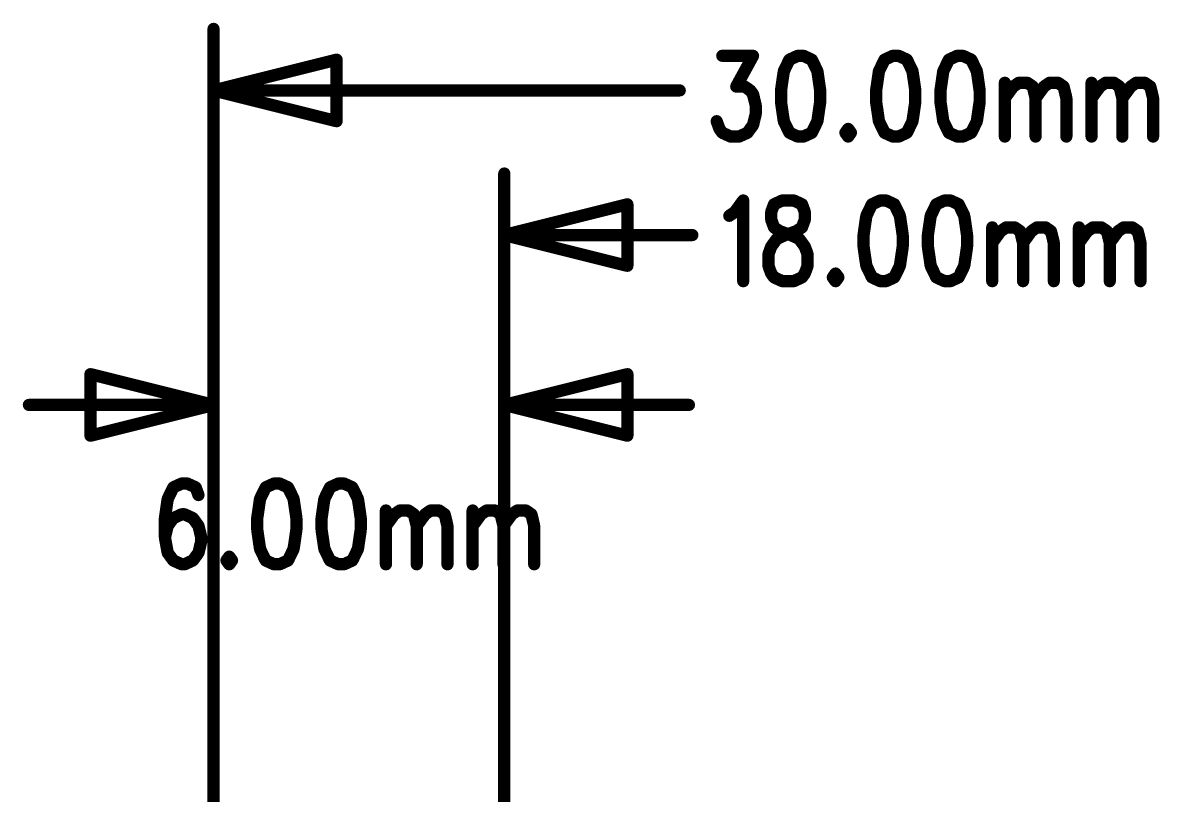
# Model space of a CAD drawing. Header units: millimetres. Extents: x 19.53 to 21.81, y 15.71 to 18.76.
# Drawn here: x 19.53 to 20.453, y 18.127 to 18.755 of the extents above; entities that cross this region are included whole.
import ezdxf

# ---------------------------------------------------------------- set-up
doc = ezdxf.new("R2010")
doc.units = ezdxf.units.MM
doc.layers.get('0').update_dxf_attribs({"linetype": 'CONTINUOUS', "lineweight": 0})
doc.layers.add('04_BOT_PHO', color=90, linetype='CONTINUOUS', lineweight=0)

# ---------------------------------------------------------------- blocks, each defined once
blk = doc.blocks.new('ROUND_5')
h = blk.add_hatch(color=256)
edge = h.paths.add_edge_path(flags=0)
edge.add_arc((0, 0), 0.005, 0, 360)

msp = doc.modelspace()

# ---------------------------------------------------------------- linework, layer by layer
at = {"layer": '04_BOT_PHO', "lineweight": 211, "const_width": 0.01}
for points in [[(19.68504, 15.79803), (19.68504, 18.75003)], [(19.68504, 18.70003), (19.78504, 18.72503)], [(19.78504, 18.72503), (19.78504, 18.67503)], [(20.09832, 18.72816), (20.12332, 18.72816)], [(20.12332, 18.72816), (20.10968, 18.70316)], [(20.15286, 18.72503), (20.14832, 18.71566)], [(20.15968, 18.72816), (20.15286, 18.72503)], [(20.16423, 18.72816), (20.15968, 18.72816)], [(20.17105, 18.72503), (20.16423, 18.72816)], [(20.17559, 18.71566), (20.17105, 18.72503)], [(20.23014, 18.72503), (20.22559, 18.71566)], [(20.23695, 18.72816), (20.23014, 18.72503)], [(20.2415, 18.72816), (20.23695, 18.72816)], [(20.24832, 18.72503), (20.2415, 18.72816)], [(20.25286, 18.71566), (20.24832, 18.72503)], [(20.28241, 18.72503), (20.27786, 18.71566)], [(20.28923, 18.72816), (20.28241, 18.72503)], [(20.29377, 18.72816), (20.28923, 18.72816)], [(20.30059, 18.72503), (20.29377, 18.72816)], [(20.30514, 18.71566), (20.30059, 18.72503)], [(20.14832, 18.71566), (20.14605, 18.70003)], [(20.17786, 18.70003), (20.17559, 18.71566)], [(20.22559, 18.71566), (20.22332, 18.70003)], [(20.25514, 18.70003), (20.25286, 18.71566)], [(20.27786, 18.71566), (20.27559, 18.70003)], [(20.30741, 18.70003), (20.30514, 18.71566)], [(20.10968, 18.70316), (20.1165, 18.70316)], [(20.1165, 18.70316), (20.12105, 18.70003)], [(20.32786, 18.70628), (20.32786, 18.66253)], [(20.32786, 18.69378), (20.33468, 18.70316)], [(20.33468, 18.70316), (20.33923, 18.70628)], [(20.33923, 18.70628), (20.34605, 18.70628)], [(20.34605, 18.70628), (20.35059, 18.70316)], [(20.35059, 18.70316), (20.35286, 18.69378)], [(20.35286, 18.69378), (20.35968, 18.70316)], [(20.35968, 18.70316), (20.36423, 18.70628)], [(20.36423, 18.70628), (20.37105, 18.70628)], [(20.37105, 18.70628), (20.37559, 18.70316)], [(20.37559, 18.70316), (20.37786, 18.69378)], [(20.39832, 18.70628), (20.39832, 18.66253)], [(20.39832, 18.69378), (20.40514, 18.70316)], [(20.40514, 18.70316), (20.40968, 18.70628)], [(20.40968, 18.70628), (20.4165, 18.70628)], [(20.4165, 18.70628), (20.42105, 18.70316)], [(20.42105, 18.70316), (20.42332, 18.69378)], [(20.42332, 18.69378), (20.43014, 18.70316)], [(20.43014, 18.70316), (20.43468, 18.70628)], [(20.43468, 18.70628), (20.4415, 18.70628)], [(20.4415, 18.70628), (20.44605, 18.70316)], [(20.44605, 18.70316), (20.44832, 18.69378)], [(19.68504, 18.70003), (20.06377, 18.70003)], [(19.78504, 18.67503), (19.68504, 18.70003)], [(20.12105, 18.70003), (20.12332, 18.69691)], [(20.12332, 18.69691), (20.12559, 18.68753)], [(20.14605, 18.70003), (20.14605, 18.69066)], [(20.17786, 18.69066), (20.17786, 18.70003)], [(20.22332, 18.70003), (20.22332, 18.69066)], [(20.25514, 18.69066), (20.25514, 18.70003)], [(20.27559, 18.70003), (20.27559, 18.69066)], [(20.30741, 18.69066), (20.30741, 18.70003)], [(20.35286, 18.69378), (20.35286, 18.66253)], [(20.37786, 18.69378), (20.37786, 18.66253)], [(20.42332, 18.69378), (20.42332, 18.66253)], [(20.44832, 18.69378), (20.44832, 18.66253)], [(20.12559, 18.68753), (20.12559, 18.68128)], [(20.14605, 18.69066), (20.14832, 18.67503)], [(20.17559, 18.67503), (20.17786, 18.69066)], [(20.22332, 18.69066), (20.22559, 18.67503)], [(20.25286, 18.67503), (20.25514, 18.69066)], [(20.27559, 18.69066), (20.27786, 18.67503)], [(20.30514, 18.67503), (20.30741, 18.69066)], [(20.09605, 18.66878), (20.09377, 18.67503)], [(20.12559, 18.68128), (20.12332, 18.67191)], [(20.14832, 18.67503), (20.15286, 18.66566)], [(20.17105, 18.66566), (20.17559, 18.67503)], [(20.22559, 18.67503), (20.23014, 18.66566)], [(20.24832, 18.66566), (20.25286, 18.67503)], [(20.27786, 18.67503), (20.28241, 18.66566)], [(20.30059, 18.66566), (20.30514, 18.67503)], [(20.09832, 18.66566), (20.09605, 18.66878)], [(20.10514, 18.66253), (20.09832, 18.66566)], [(20.11877, 18.66566), (20.11195, 18.66253)], [(20.12332, 18.67191), (20.11877, 18.66566)], [(20.15286, 18.66566), (20.15968, 18.66253)], [(20.16423, 18.66253), (20.17105, 18.66566)], [(20.20059, 18.66878), (20.19832, 18.66566)], [(20.19832, 18.66566), (20.20059, 18.66253)], [(20.20286, 18.66566), (20.20059, 18.66878)], [(20.20059, 18.66253), (20.20286, 18.66566)], [(20.23014, 18.66566), (20.23695, 18.66253)], [(20.2415, 18.66253), (20.24832, 18.66566)], [(20.28241, 18.66566), (20.28923, 18.66253)], [(20.29377, 18.66253), (20.30059, 18.66566)], [(20.11195, 18.66253), (20.10514, 18.66253)], [(20.15968, 18.66253), (20.16423, 18.66253)], [(20.23695, 18.66253), (20.2415, 18.66253)], [(20.28923, 18.66253), (20.29377, 18.66253)], [(19.92126, 17.90827), (19.92126, 18.63253)], [(20.10855, 18.60128), (20.11536, 18.61066)], [(20.11536, 18.61066), (20.11536, 18.54503)], [(20.14718, 18.61066), (20.14036, 18.60753)], [(20.15627, 18.61066), (20.14718, 18.61066)], [(20.16309, 18.60753), (20.15627, 18.61066)], [(20.22673, 18.61066), (20.21991, 18.60753)], [(20.23127, 18.61066), (20.22673, 18.61066)], [(20.23809, 18.60753), (20.23127, 18.61066)], [(20.279, 18.61066), (20.27218, 18.60753)], [(20.28355, 18.61066), (20.279, 18.61066)], [(20.29036, 18.60753), (20.28355, 18.61066)], [(19.92126, 18.58253), (20.02126, 18.60753)], [(20.02126, 18.60753), (20.02126, 18.55753)], [(20.104, 18.59816), (20.10855, 18.60128)], [(20.14036, 18.60753), (20.13809, 18.60128)], [(20.13809, 18.60128), (20.13809, 18.59503)], [(20.16536, 18.60128), (20.16309, 18.60753)], [(20.16536, 18.59503), (20.16536, 18.60128)], [(20.21991, 18.60753), (20.21536, 18.59816)], [(20.24264, 18.59816), (20.23809, 18.60753)], [(20.27218, 18.60753), (20.26764, 18.59816)], [(20.29491, 18.59816), (20.29036, 18.60753)], [(20.13809, 18.59503), (20.14036, 18.58878)], [(20.16309, 18.58878), (20.16536, 18.59503)], [(20.21536, 18.59816), (20.21309, 18.58253)], [(20.24491, 18.58253), (20.24264, 18.59816)], [(20.26764, 18.59816), (20.26536, 18.58253)], [(20.29718, 18.58253), (20.29491, 18.59816)], [(19.92126, 18.58253), (20.074, 18.58253)], [(20.02126, 18.55753), (19.92126, 18.58253)], [(20.14036, 18.58878), (20.14491, 18.58566)], [(20.14264, 18.57941), (20.14945, 18.58253)], [(20.14491, 18.58566), (20.154, 18.58253)], [(20.14945, 18.58253), (20.15855, 18.58566)], [(20.154, 18.58253), (20.16082, 18.57941)], [(20.15855, 18.58566), (20.16309, 18.58878)], [(20.21309, 18.58253), (20.21309, 18.57316)], [(20.24491, 18.57316), (20.24491, 18.58253)], [(20.26536, 18.58253), (20.26536, 18.57316)], [(20.29718, 18.57316), (20.29718, 18.58253)], [(20.31764, 18.58878), (20.31764, 18.54503)], [(20.31764, 18.57628), (20.32445, 18.58566)], [(20.32445, 18.58566), (20.329, 18.58878)], [(20.329, 18.58878), (20.33582, 18.58878)], [(20.33582, 18.58878), (20.34036, 18.58566)], [(20.34036, 18.58566), (20.34264, 18.57628)], [(20.34264, 18.57628), (20.34945, 18.58566)], [(20.34945, 18.58566), (20.354, 18.58878)], [(20.354, 18.58878), (20.36082, 18.58878)], [(20.36082, 18.58878), (20.36536, 18.58566)], [(20.36536, 18.58566), (20.36764, 18.57628)], [(20.38809, 18.58878), (20.38809, 18.54503)], [(20.38809, 18.57628), (20.39491, 18.58566)], [(20.39491, 18.58566), (20.39945, 18.58878)], [(20.39945, 18.58878), (20.40627, 18.58878)], [(20.40627, 18.58878), (20.41082, 18.58566)], [(20.41082, 18.58566), (20.41309, 18.57628)], [(20.41309, 18.57628), (20.41991, 18.58566)], [(20.41991, 18.58566), (20.42445, 18.58878)], [(20.42445, 18.58878), (20.43127, 18.58878)], [(20.43127, 18.58878), (20.43582, 18.58566)], [(20.43582, 18.58566), (20.43809, 18.57628)], [(20.13582, 18.56691), (20.13809, 18.57316)], [(20.13809, 18.57316), (20.14264, 18.57941)], [(20.16082, 18.57941), (20.16536, 18.57316)], [(20.16536, 18.57316), (20.16764, 18.56691)], [(20.21309, 18.57316), (20.21536, 18.55753)], [(20.24264, 18.55753), (20.24491, 18.57316)], [(20.26536, 18.57316), (20.26764, 18.55753)], [(20.29491, 18.55753), (20.29718, 18.57316)], [(20.34264, 18.57628), (20.34264, 18.54503)], [(20.36764, 18.57628), (20.36764, 18.54503)], [(20.41309, 18.57628), (20.41309, 18.54503)], [(20.43809, 18.57628), (20.43809, 18.54503)], [(20.13582, 18.55753), (20.13582, 18.56691)], [(20.16764, 18.56691), (20.16764, 18.55753)], [(20.13809, 18.55128), (20.13582, 18.55753)], [(20.16764, 18.55753), (20.16536, 18.55128)], [(20.21536, 18.55753), (20.21991, 18.54816)], [(20.23809, 18.54816), (20.24264, 18.55753)], [(20.26764, 18.55753), (20.27218, 18.54816)], [(20.29036, 18.54816), (20.29491, 18.55753)], [(20.14036, 18.54816), (20.13809, 18.55128)], [(20.14718, 18.54503), (20.14036, 18.54816)], [(20.15627, 18.54503), (20.14718, 18.54503)], [(20.16309, 18.54816), (20.15627, 18.54503)], [(20.16536, 18.55128), (20.16309, 18.54816)], [(20.19036, 18.55128), (20.18809, 18.54816)], [(20.18809, 18.54816), (20.19036, 18.54503)], [(20.19264, 18.54816), (20.19036, 18.55128)], [(20.19036, 18.54503), (20.19264, 18.54816)], [(20.21991, 18.54816), (20.22673, 18.54503)], [(20.22673, 18.54503), (20.23127, 18.54503)], [(20.23127, 18.54503), (20.23809, 18.54816)], [(20.27218, 18.54816), (20.279, 18.54503)], [(20.279, 18.54503), (20.28355, 18.54503)], [(20.28355, 18.54503), (20.29036, 18.54816)], [(19.68504, 18.16024), (19.68504, 18.49453)], [(19.92126, 18.16024), (19.92126, 18.49453)], [(19.58504, 18.41953), (19.58504, 18.46953)], [(19.58504, 18.46953), (19.68504, 18.44453)], [(19.92126, 18.44453), (20.02126, 18.46953)], [(20.02126, 18.46953), (20.02126, 18.41953)], [(19.68504, 18.44453), (19.53504, 18.44453)], [(19.68504, 18.44453), (19.58504, 18.41953)], [(19.92126, 18.44453), (20.07126, 18.44453)], [(20.02126, 18.41953), (19.92126, 18.44453)], [(19.65918, 18.38066), (19.65236, 18.37753)], [(19.66372, 18.38066), (19.65918, 18.38066)], [(19.67054, 18.37753), (19.66372, 18.38066)], [(19.73418, 18.38066), (19.72736, 18.37753)], [(19.73872, 18.38066), (19.73418, 18.38066)], [(19.74554, 18.37753), (19.73872, 18.38066)], [(19.78645, 18.38066), (19.77963, 18.37753)], [(19.79099, 18.38066), (19.78645, 18.38066)], [(19.79781, 18.37753), (19.79099, 18.38066)], [(19.65236, 18.37753), (19.64781, 18.36816)], [(19.67281, 18.37128), (19.67054, 18.37753)], [(19.72736, 18.37753), (19.72281, 18.36816)], [(19.75008, 18.36816), (19.74554, 18.37753)], [(19.77963, 18.37753), (19.77508, 18.36816)], [(19.80236, 18.36816), (19.79781, 18.37753)], [(19.64781, 18.36816), (19.64554, 18.35253)], [(19.72281, 18.36816), (19.72054, 18.35253)], [(19.75236, 18.35253), (19.75008, 18.36816)], [(19.77508, 18.36816), (19.77281, 18.35253)], [(19.80463, 18.35253), (19.80236, 18.36816)], [(19.64554, 18.35253), (19.64554, 18.33691)], [(19.65236, 18.35253), (19.64781, 18.34628)], [(19.65918, 18.35566), (19.65236, 18.35253)], [(19.66145, 18.35566), (19.65918, 18.35566)], [(19.66827, 18.35253), (19.66145, 18.35566)], [(19.67281, 18.34628), (19.66827, 18.35253)], [(19.72054, 18.35253), (19.72054, 18.34316)], [(19.75236, 18.34316), (19.75236, 18.35253)], [(19.77281, 18.35253), (19.77281, 18.34316)], [(19.80463, 18.34316), (19.80463, 18.35253)], [(19.82508, 18.35878), (19.82508, 18.31503)], [(19.82508, 18.34628), (19.8319, 18.35566)], [(19.8319, 18.35566), (19.83645, 18.35878)], [(19.83645, 18.35878), (19.84327, 18.35878)], [(19.84327, 18.35878), (19.84781, 18.35566)], [(19.84781, 18.35566), (19.85008, 18.34628)], [(19.85008, 18.34628), (19.8569, 18.35566)], [(19.8569, 18.35566), (19.86145, 18.35878)], [(19.86145, 18.35878), (19.86827, 18.35878)], [(19.86827, 18.35878), (19.87281, 18.35566)], [(19.87281, 18.35566), (19.87508, 18.34628)], [(19.89554, 18.35878), (19.89554, 18.31503)], [(19.89554, 18.34628), (19.90236, 18.35566)], [(19.90236, 18.35566), (19.9069, 18.35878)], [(19.9069, 18.35878), (19.91372, 18.35878)], [(19.91372, 18.35878), (19.91827, 18.35566)], [(19.91827, 18.35566), (19.92054, 18.34628)], [(19.92054, 18.34628), (19.92736, 18.35566)], [(19.92736, 18.35566), (19.9319, 18.35878)], [(19.9319, 18.35878), (19.93872, 18.35878)], [(19.93872, 18.35878), (19.94327, 18.35566)], [(19.94327, 18.35566), (19.94554, 18.34628)], [(19.64781, 18.34628), (19.64554, 18.33691)], [(19.67508, 18.33691), (19.67281, 18.34628)], [(19.72054, 18.34316), (19.72281, 18.32753)], [(19.75008, 18.32753), (19.75236, 18.34316)], [(19.77281, 18.34316), (19.77508, 18.32753)], [(19.80236, 18.32753), (19.80463, 18.34316)], [(19.85008, 18.34628), (19.85008, 18.31503)], [(19.87508, 18.34628), (19.87508, 18.31503)], [(19.92054, 18.34628), (19.92054, 18.31503)], [(19.94554, 18.34628), (19.94554, 18.31503)], [(19.64554, 18.33691), (19.64781, 18.32441)], [(19.67281, 18.32441), (19.67508, 18.33378)], [(19.67508, 18.33378), (19.67508, 18.33691)], [(19.64781, 18.32441), (19.65236, 18.31816)], [(19.66827, 18.31816), (19.67281, 18.32441)], [(19.72281, 18.32753), (19.72736, 18.31816)], [(19.74554, 18.31816), (19.75008, 18.32753)], [(19.77508, 18.32753), (19.77963, 18.31816)], [(19.79781, 18.31816), (19.80236, 18.32753)], [(19.65236, 18.31816), (19.65918, 18.31503)], [(19.65918, 18.31503), (19.66145, 18.31503)], [(19.66145, 18.31503), (19.66827, 18.31816)], [(19.69781, 18.32128), (19.69554, 18.31816)], [(19.69554, 18.31816), (19.69781, 18.31503)], [(19.70008, 18.31816), (19.69781, 18.32128)], [(19.69781, 18.31503), (19.70008, 18.31816)], [(19.72736, 18.31816), (19.73418, 18.31503)], [(19.73418, 18.31503), (19.73872, 18.31503)], [(19.73872, 18.31503), (19.74554, 18.31816)], [(19.77963, 18.31816), (19.78645, 18.31503)], [(19.78645, 18.31503), (19.79099, 18.31503)], [(19.79099, 18.31503), (19.79781, 18.31816)]]:
    msp.add_lwpolyline(points, dxfattribs=at)

# ---------------------------------------------------------------- block references
at = {"layer": '04_BOT_PHO'}
for p in [(19.68504, 18.75003), (19.78504, 18.72503), (20.09832, 18.72816), (20.12332, 18.72816), (20.15286, 18.72503), (20.15968, 18.72816), (20.15968, 18.72816), (20.16423, 18.72816), (20.17105, 18.72503), (20.23014, 18.72503), (20.23695, 18.72816), (20.23695, 18.72816), (20.2415, 18.72816), (20.24832, 18.72503), (20.28241, 18.72503), (20.28923, 18.72816), (20.28923, 18.72816), (20.29377, 18.72816), (20.30059, 18.72503), (20.14832, 18.71566), (20.17559, 18.71566), (20.22559, 18.71566), (20.25286, 18.71566), (20.27786, 18.71566), (20.30514, 18.71566), (20.10968, 18.70316), (20.1165, 18.70316), (20.32786, 18.70628), (20.33468, 18.70316), (20.33923, 18.70628), (20.34605, 18.70628), (20.35059, 18.70316), (20.35968, 18.70316), (20.36423, 18.70628), (20.37105, 18.70628), (20.37559, 18.70316), (20.39832, 18.70628), (20.40514, 18.70316), (20.40968, 18.70628), (20.4165, 18.70628), (20.42105, 18.70316), (20.43014, 18.70316), (20.43468, 18.70628), (20.4415, 18.70628), (20.44605, 18.70316), (19.68504, 18.70003), (19.68504, 18.70003), (19.68504, 18.70003), (20.06377, 18.70003), (20.12105, 18.70003), (20.12332, 18.69691), (20.14605, 18.70003), (20.17786, 18.70003), (20.22332, 18.70003), (20.25514, 18.70003), (20.27559, 18.70003), (20.30741, 18.70003), (20.32786, 18.69378), (20.35286, 18.69378), (20.35286, 18.69378), (20.37786, 18.69378), (20.39832, 18.69378), (20.42332, 18.69378), (20.42332, 18.69378), (20.44832, 18.69378), (20.12559, 18.68753), (20.14605, 18.69066), (20.17786, 18.69066), (20.22332, 18.69066), (20.25514, 18.69066), (20.27559, 18.69066), (20.30741, 18.69066), (19.78504, 18.67503), (20.09377, 18.67503), (20.12559, 18.68128), (20.14832, 18.67503), (20.17559, 18.67503), (20.22559, 18.67503), (20.25286, 18.67503), (20.27786, 18.67503), (20.30514, 18.67503), (20.09605, 18.66878), (20.09832, 18.66566), (20.11877, 18.66566), (20.12332, 18.67191), (20.15286, 18.66566), (20.17105, 18.66566), (20.19832, 18.66566), (20.20059, 18.66878), (20.20059, 18.66878), (20.20286, 18.66566), (20.23014, 18.66566), (20.24832, 18.66566), (20.28241, 18.66566), (20.30059, 18.66566), (20.10514, 18.66253), (20.11195, 18.66253), (20.15968, 18.66253), (20.16423, 18.66253), (20.20059, 18.66253), (20.23695, 18.66253), (20.2415, 18.66253), (20.28923, 18.66253), (20.29377, 18.66253), (20.32786, 18.66253), (20.35286, 18.66253), (20.37786, 18.66253), (20.39832, 18.66253), (20.42332, 18.66253), (20.44832, 18.66253), (19.92126, 18.63253), (20.11536, 18.61066), (20.14718, 18.61066), (20.14718, 18.61066), (20.15627, 18.61066), (20.22673, 18.61066), (20.22673, 18.61066), (20.23127, 18.61066), (20.279, 18.61066), (20.279, 18.61066), (20.28355, 18.61066), (20.02126, 18.60753), (20.10855, 18.60128), (20.13809, 18.60128), (20.14036, 18.60753), (20.16309, 18.60753), (20.16536, 18.60128), (20.21991, 18.60753), (20.23809, 18.60753), (20.27218, 18.60753), (20.29036, 18.60753), (20.104, 18.59816), (20.13809, 18.59503), (20.16536, 18.59503), (20.21536, 18.59816), (20.24264, 18.59816), (20.26764, 18.59816), (20.29491, 18.59816), (19.92126, 18.58253), (19.92126, 18.58253), (19.92126, 18.58253), (20.074, 18.58253), (20.14036, 18.58878), (20.14491, 18.58566), (20.14945, 18.58253), (20.154, 18.58253), (20.15855, 18.58566), (20.16309, 18.58878), (20.21309, 18.58253), (20.24491, 18.58253), (20.26536, 18.58253), (20.29718, 18.58253), (20.31764, 18.58878), (20.32445, 18.58566), (20.329, 18.58878), (20.33582, 18.58878), (20.34036, 18.58566), (20.34945, 18.58566), (20.354, 18.58878), (20.36082, 18.58878), (20.36536, 18.58566), (20.38809, 18.58878), (20.39491, 18.58566), (20.39945, 18.58878), (20.40627, 18.58878), (20.41082, 18.58566), (20.41991, 18.58566), (20.42445, 18.58878), (20.43127, 18.58878), (20.43582, 18.58566), (20.13809, 18.57316), (20.14264, 18.57941), (20.16082, 18.57941), (20.16536, 18.57316), (20.21309, 18.57316), (20.24491, 18.57316), (20.26536, 18.57316), (20.29718, 18.57316), (20.31764, 18.57628), (20.34264, 18.57628), (20.34264, 18.57628), (20.36764, 18.57628), (20.38809, 18.57628), (20.41309, 18.57628), (20.41309, 18.57628), (20.43809, 18.57628), (20.13582, 18.56691), (20.16764, 18.56691), (20.02126, 18.55753), (20.13582, 18.55753), (20.16764, 18.55753), (20.21536, 18.55753), (20.24264, 18.55753), (20.26764, 18.55753), (20.29491, 18.55753), (20.11536, 18.54503), (20.13809, 18.55128), (20.14036, 18.54816), (20.14718, 18.54503), (20.15627, 18.54503), (20.16309, 18.54816), (20.16536, 18.55128), (20.18809, 18.54816), (20.19036, 18.55128), (20.19036, 18.55128), (20.19036, 18.54503), (20.19264, 18.54816), (20.21991, 18.54816), (20.22673, 18.54503), (20.23127, 18.54503), (20.23809, 18.54816), (20.27218, 18.54816), (20.279, 18.54503), (20.28355, 18.54503), (20.29036, 18.54816), (20.31764, 18.54503), (20.34264, 18.54503), (20.36764, 18.54503), (20.38809, 18.54503), (20.41309, 18.54503), (20.43809, 18.54503), (19.68504, 18.49453), (19.92126, 18.49453), (19.58504, 18.46953), (20.02126, 18.46953), (19.53504, 18.44453), (19.68504, 18.44453), (19.68504, 18.44453), (19.68504, 18.44453), (19.92126, 18.44453), (19.92126, 18.44453), (19.92126, 18.44453), (20.07126, 18.44453), (19.58504, 18.41953), (20.02126, 18.41953), (19.65918, 18.38066), (19.66372, 18.38066), (19.73418, 18.38066), (19.73418, 18.38066), (19.73872, 18.38066), (19.78645, 18.38066), (19.78645, 18.38066), (19.79099, 18.38066), (19.65236, 18.37753), (19.67054, 18.37753), (19.67281, 18.37128), (19.72736, 18.37753), (19.74554, 18.37753), (19.77963, 18.37753), (19.79781, 18.37753), (19.64781, 18.36816), (19.72281, 18.36816), (19.75008, 18.36816), (19.77508, 18.36816), (19.80236, 18.36816), (19.64554, 18.35253), (19.65236, 18.35253), (19.65918, 18.35566), (19.66145, 18.35566), (19.66827, 18.35253), (19.72054, 18.35253), (19.75236, 18.35253), (19.77281, 18.35253), (19.80463, 18.35253), (19.82508, 18.35878), (19.8319, 18.35566), (19.83645, 18.35878), (19.84327, 18.35878), (19.84781, 18.35566), (19.8569, 18.35566), (19.86145, 18.35878), (19.86827, 18.35878), (19.87281, 18.35566), (19.89554, 18.35878), (19.90236, 18.35566), (19.9069, 18.35878), (19.91372, 18.35878), (19.91827, 18.35566), (19.92736, 18.35566), (19.9319, 18.35878), (19.93872, 18.35878), (19.94327, 18.35566), (19.64781, 18.34628), (19.67281, 18.34628), (19.72054, 18.34316), (19.75236, 18.34316), (19.77281, 18.34316), (19.80463, 18.34316), (19.82508, 18.34628), (19.85008, 18.34628), (19.85008, 18.34628), (19.87508, 18.34628), (19.89554, 18.34628), (19.92054, 18.34628), (19.92054, 18.34628), (19.94554, 18.34628), (19.64554, 18.33691), (19.64554, 18.33691), (19.67508, 18.33691), (19.67508, 18.33378), (19.64781, 18.32441), (19.67281, 18.32441), (19.72281, 18.32753), (19.75008, 18.32753), (19.77508, 18.32753), (19.80236, 18.32753), (19.65236, 18.31816), (19.65918, 18.31503), (19.66145, 18.31503), (19.66827, 18.31816), (19.69554, 18.31816), (19.69781, 18.32128), (19.69781, 18.32128), (19.69781, 18.31503), (19.70008, 18.31816), (19.72736, 18.31816), (19.73418, 18.31503), (19.73872, 18.31503), (19.74554, 18.31816), (19.77963, 18.31816), (19.78645, 18.31503), (19.79099, 18.31503), (19.79781, 18.31816), (19.82508, 18.31503), (19.85008, 18.31503), (19.87508, 18.31503), (19.89554, 18.31503), (19.92054, 18.31503), (19.94554, 18.31503), (19.68504, 18.16024), (19.92126, 18.16024)]:
    msp.add_blockref('ROUND_5', p, dxfattribs=at)

doc.saveas('drawing.dxf')
